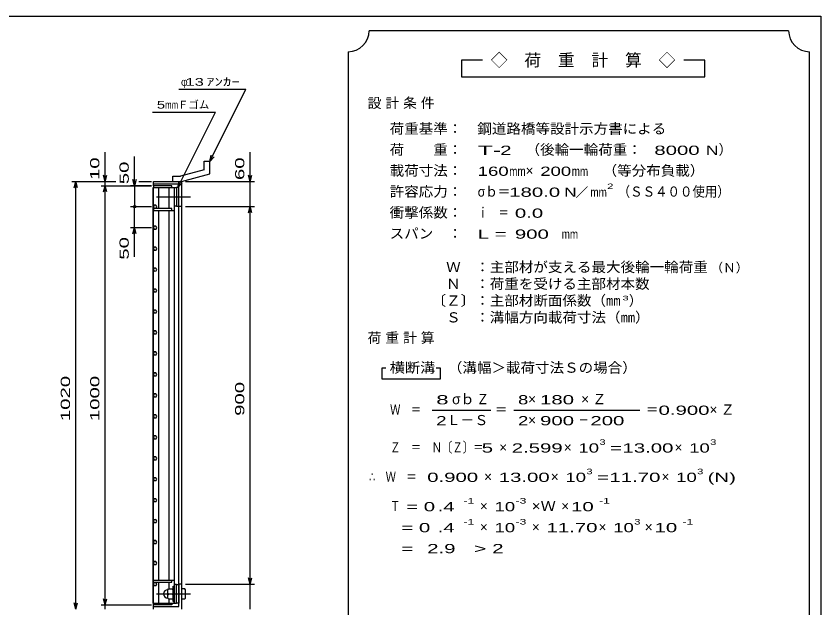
# Model space of a CAD drawing. Units: millimetres, scale not verified. Extents: x -1820 to 1731, y -1282 to 1054.
# Drawn here: x -188 to 1731, y -358 to 1054 of the extents above; entities that cross this region are included whole.
import ezdxf
from ezdxf.enums import TextEntityAlignment as Align

# ---------------------------------------------------------------- set-up
doc = ezdxf.new("R2010")
doc.units = ezdxf.units.MM
doc.header["$LTSCALE"] = 10
doc.linetypes.add('CHAIN', pattern=[18.5, 12, -1.5, 3.5, -1.5])
for name, color, linetype, lineweight in [('0_2', 150, 'Continuous', 25), ('16', 3, 'Continuous', 25), ('19', 6, 'Continuous', 25), ('22', 4, 'Continuous', 25), ('24', 2, 'Continuous', 25)]:
    doc.layers.add(name, color=color, linetype=linetype, lineweight=lineweight)
doc.styles.add('ベクトル', font='')
doc.styles.get('ベクトル').set_extended_font_data('ベクトル')

msp = doc.modelspace()

# ---------------------------------------------------------------- linework, layer by layer
at = {"layer": '0_2'}
for p, q in [((-1729, 1053.5), (1731, 1053.5)), ((1731, 1053.5), (1731, -1146.5))]:
    msp.add_line(p, q, dxfattribs=at)
at = {"layer": '16'}
for p, q in [((139.3, -346.5), (139.3, 644.5)), ((139.3, 644.5), (140, 644.5)), ((184, 649), (140, 649)), ((140, 649), (140, 644.5)), ((140, 644.5), (184, 644.5)), ((140, -346.5), (140, 644.5)), ((140, 644.5), (190, 644.5)), ((152.5, 594.5), (152.5, 644.5)), ((177.5, 594.5), (177.5, 644.5)), ((184, 644.5), (184, 649)), ((190, -346.5), (190, 644.5)), ((190, 644.5), (194.5, 644.5)), ((194.5, 644.5), (194.5, 600.5)), ((200.5, 644.5), (194.5, 644.5)), ((200.5, 600.5), (200.5, 644.5)), ((141.98, 602.45), (140, 598.97)), ((140, 598.97), (142.02, 595.52)), ((145.98, 602.48), (141.98, 602.45)), ((142.02, 595.52), (146.02, 595.55)), ((148, 599), (145.98, 602.48)), ((146.02, 595.55), (148, 599.03)), ((194.5, 600.5), (190, 600.5)), ((194.5, 600.5), (200.5, 600.5)), ((140, 594.5), (140, 590)), ((184, 594.5), (140, 594.5)), ((140, 590), (190, 590)), ((152.5, -292), (152.5, 590)), ((177.5, -292), (177.5, 590)), ((184, 590), (184, 594.5)), ((141.98, 552.45), (140, 548.97)), ((140, 548.97), (142.02, 545.52)), ((145.98, 552.48), (141.98, 552.45)), ((142.02, 545.52), (146.02, 545.55)), ((148, 549), (145.98, 552.48)), ((146.02, 545.55), (148, 549.03)), ((141.98, 502.45), (140, 498.97)), ((140, 498.97), (142.02, 495.52)), ((145.98, 502.48), (141.98, 502.45)), ((148, 499), (145.98, 502.48)), ((146.02, 495.55), (148, 499.03)), ((142.02, 495.52), (146.02, 495.55)), ((141.98, 452.45), (140, 448.97)), ((140, 448.97), (142.02, 445.52)), ((145.98, 452.48), (141.98, 452.45)), ((142.02, 445.52), (146.02, 445.55)), ((148, 449), (145.98, 452.48)), ((146.02, 445.55), (148, 449.03)), ((141.98, 402.45), (140, 398.97)), ((140, 398.97), (142.02, 395.52)), ((145.98, 402.48), (141.98, 402.45)), ((142.02, 395.52), (146.02, 395.55)), ((148, 399), (145.98, 402.48)), ((146.02, 395.55), (148, 399.03)), ((141.98, 352.45), (140, 348.97)), ((140, 348.97), (142.02, 345.52)), ((145.98, 352.48), (141.98, 352.45)), ((142.02, 345.52), (146.02, 345.55)), ((148, 349), (145.98, 352.48)), ((146.02, 345.55), (148, 349.03)), ((141.98, 302.45), (140, 298.97)), ((140, 298.97), (142.02, 295.52)), ((145.98, 302.48), (141.98, 302.45)), ((142.02, 295.52), (146.02, 295.55)), ((148, 299), (145.98, 302.48)), ((146.02, 295.55), (148, 299.03)), ((141.98, 252.45), (140, 248.97)), ((145.98, 252.48), (141.98, 252.45)), ((148, 249), (145.98, 252.48)), ((140, 248.97), (142.02, 245.52)), ((142.02, 245.52), (146.02, 245.55)), ((146.02, 245.55), (148, 249.03)), ((141.98, 202.45), (140, 198.97)), ((140, 198.97), (142.02, 195.52)), ((145.98, 202.48), (141.98, 202.45)), ((142.02, 195.52), (146.02, 195.55)), ((148, 199), (145.98, 202.48)), ((146.02, 195.55), (148, 199.03)), ((141.98, 152.45), (140, 148.97)), ((140, 148.97), (142.02, 145.52)), ((145.98, 152.48), (141.98, 152.45)), ((142.02, 145.52), (146.02, 145.55)), ((148, 149), (145.98, 152.48)), ((146.02, 145.55), (148, 149.03)), ((141.98, 102.45), (140, 98.97)), ((140, 98.97), (142.02, 95.52)), ((145.98, 102.48), (141.98, 102.45)), ((148, 99), (145.98, 102.48)), ((146.02, 95.55), (148, 99.03)), ((142.02, 95.52), (146.02, 95.55)), ((141.98, 52.45), (140, 48.97)), ((140, 48.97), (142.02, 45.52)), ((145.98, 52.48), (141.98, 52.45)), ((142.02, 45.52), (146.02, 45.55)), ((148, 49), (145.98, 52.48)), ((146.02, 45.55), (148, 49.03)), ((141.98, 2.45), (140, -1.03)), ((145.98, 2.48), (141.98, 2.45)), ((148, -1), (145.98, 2.48)), ((140, -1.03), (142.02, -4.48)), ((142.02, -4.48), (146.02, -4.45)), ((146.02, -4.45), (148, -0.97)), ((141.98, -47.55), (140, -51.03)), ((140, -51.03), (142.02, -54.48)), ((145.98, -47.52), (141.98, -47.55)), ((142.02, -54.48), (146.02, -54.45)), ((148, -51), (145.98, -47.52)), ((146.02, -54.45), (148, -50.97)), ((141.98, -97.55), (140, -101.03)), ((140, -101.03), (142.02, -104.48)), ((145.98, -97.52), (141.98, -97.55)), ((142.02, -104.48), (146.02, -104.45)), ((148, -101), (145.98, -97.52)), ((146.02, -104.45), (148, -100.97)), ((141.98, -147.55), (140, -151.03)), ((140, -151.03), (142.02, -154.48)), ((145.98, -147.52), (141.98, -147.55)), ((148, -151), (145.98, -147.52)), ((146.02, -154.45), (148, -150.97)), ((142.02, -154.48), (146.02, -154.45)), ((141.98, -197.55), (140, -201.03)), ((140, -201.03), (142.02, -204.48)), ((145.98, -197.52), (141.98, -197.55)), ((142.02, -204.48), (146.02, -204.45)), ((148, -201), (145.98, -197.52)), ((146.02, -204.45), (148, -200.97)), ((141.98, -247.55), (140, -251.03)), ((145.98, -247.52), (141.98, -247.55)), ((148, -251), (145.98, -247.52)), ((140, -251.03), (142.02, -254.48)), ((142.02, -254.48), (146.02, -254.45)), ((146.02, -254.45), (148, -250.97)), ((140, -296.5), (140, -292)), ((140, -292), (190, -292)), ((140, -296.5), (184, -296.5)), ((141.98, -297.55), (140, -301.03)), ((140, -301.03), (142.02, -304.48)), ((145.98, -297.52), (141.98, -297.55)), ((142.02, -304.48), (146.02, -304.45)), ((148, -301), (145.98, -297.52)), ((146.02, -304.45), (148, -300.97)), ((152.5, -346.5), (152.5, -296.5)), ((177.5, -311.5), (177.5, -296.5)), ((184, -296.5), (184, -292)), ((187, -343), (187, -306)), ((187, -306), (190, -306)), ((194.5, -302.5), (190, -302.5)), ((190, -343), (190, -306)), ((194.5, -346.5), (194.5, -302.5)), ((194.5, -302.5), (200.5, -302.5)), ((200.5, -302.5), (200.5, -346.5)), ((174, -314.5), (176, -312.5)), ((174, -334.5), (174, -314.5)), ((176, -324.5), (174, -322.5)), ((176, -324.5), (174, -326.5)), ((176, -312.5), (185, -312.5)), ((176, -324.5), (185, -324.5)), ((187, -314.5), (185, -312.5)), ((185, -324.5), (187, -322.5)), ((187, -326.5), (185, -324.5)), ((174, -334.5), (176, -336.5)), ((176, -336.5), (185, -336.5)), ((177.5, -346.5), (177.5, -337.5)), ((185, -336.5), (187, -334.5)), ((187, -343), (190, -343)), ((139.3, -346.5), (140, -346.5)), ((140, -346.5), (184, -346.5)), ((140, -351), (140, -346.5)), ((140, -346.5), (190, -346.5)), ((184, -351), (140, -351)), ((184, -346.5), (184, -351)), ((190, -346.5), (194.5, -346.5)), ((200.5, -346.5), (194.5, -346.5))]:
    msp.add_line(p, q, dxfattribs=at)
at = {"layer": '16', "linetype": 'CHAIN'}
for p, q in [((147, 622.5), (228, 622.5)), ((147, -324.5), (228, -324.5))]:
    msp.add_line(p, q, dxfattribs=at)
at = {"layer": '16'}
msp.add_arc((174, -324.5), 10, 90, 270, dxfattribs=at)
at = {"layer": '19'}
for p, q in [((261.11, 707.12), (274.11, 707.12)), ((261.11, 687.1), (261.11, 707.12)), ((274.11, 677.12), (274.11, 707.12)), ((186.49, 672.01), (204.78, 672.01)), ((186.49, 659.01), (186.49, 672.01)), ((261.11, 687.1), (204.78, 672.01)), ((206.5, 659), (274.11, 677.12)), ((140, 649), (140, 659)), ((140, 659), (206.5, 659)), ((200.5, 653), (140, 653)), ((186.5, 659), (206.5, 659)), ((200.5, -355), (200.5, 653)), ((206.5, 659), (206.5, -361)), ((206.5, 599), (200.5, 599)), ((206.5, -301), (200.5, -301)), ((214.5, -312.5), (206.5, -312.5)), ((206.5, -312.5), (206.5, -336.5)), ((206.5, -324.5), (214.5, -324.5)), ((216.5, -314.5), (214.5, -312.5)), ((216.5, -322.5), (214.5, -324.5)), ((214.5, -324.5), (216.5, -326.5)), ((216.5, -334.5), (216.5, -314.5)), ((206.5, -336.5), (214.5, -336.5)), ((214.5, -336.5), (216.5, -334.5)), ((140, -361), (140, -351)), ((140, -355), (200.5, -355))]:
    msp.add_line(p, q, dxfattribs=at)
at = {"layer": '22'}
for p, q in [((200.5, 879), (360.5, 879)), ((274.5, 707), (360.5, 879)), ((138, 824.5), (288, 824.5)), ((198, 644.5), (288, 824.5)), ((25, 659), (25, 729)), ((95, 649), (95, 719)), ((274.5, 707), (277.5, 721.6)), ((274.5, 707), (284.5, 718)), ((370.5, 659), (370.5, 729)), ((25, 659), (21, 674)), ((25, 659), (29, 674)), ((370.5, 659), (366.5, 674)), ((370.5, 659), (374.5, 674)), ((-55, 659), (50, 659)), ((-49, 644), (-45, 659)), ((-41, 644), (-45, 659)), ((-45, -361), (-45, 659)), ((15, 659), (50, 659)), ((25, 649), (25, 659)), ((95, 649), (91, 664)), ((99, 664), (95, 649)), ((105, 659), (135, 659)), ((105, 659), (135, 659)), ((198, 644.5), (201, 659.1)), ((198, 644.5), (208, 655.5)), ((216.5, 659), (380.5, 659)), ((370.5, 599), (370.5, 659)), ((15, 649), (135, 649)), ((21, 634), (25, 649)), ((29, 634), (25, 649)), ((25, -351), (25, 649)), ((135, 649), (85, 649)), ((95, 649), (95, 599)), ((85, 599), (135, 599)), ((95, 549), (95, 599)), ((216.5, 599), (380.5, 599)), ((366.5, 584), (370.5, 599)), ((374.5, 584), (370.5, 599)), ((370.5, -301), (370.5, 599)), ((85, 549), (135, 549)), ((91, 534), (95, 549)), ((99, 534), (95, 549)), ((95, 479), (95, 549)), ((370.5, -301), (366.5, -286)), ((370.5, -301), (374.5, -286)), ((216.5, -301), (380.5, -301)), ((370.5, -361), (370.5, -301)), ((25, -351), (21, -336)), ((25, -351), (29, -336)), ((-45, -361), (-49, -346)), ((-45, -361), (-41, -346)), ((15, -351), (135, -351)), ((25, -361), (25, -351))]:
    msp.add_line(p, q, dxfattribs=at)
msp.add_circle((95, 599), 3, dxfattribs=at)
at = {"layer": '24', "color": 4}
for p, q in [((1654, 1018.5), (654, 1018.5)), ((604, 968.5), (604, -581.5)), ((1704, -581.5), (1704, 968.5)), ((924, 948.5), (874, 948.5)), ((874, 948.5), (874, 908.5)), ((1454, 948.5), (1404, 948.5)), ((1454, 908.5), (1454, 948.5)), ((874, 908.5), (1454, 908.5)), ((694, 213.5), (684, 213.5)), ((684, 213.5), (684, 188.5)), ((824, 213.5), (814, 213.5)), ((824, 188.5), (824, 213.5)), ((684, 188.5), (824, 188.5)), ((804, 113.5), (944, 113.5)), ((999, 113.5), (1299, 113.5))]:
    msp.add_line(p, q, dxfattribs=at)
for centre, start, end in [((604, 1018.5), 270, 0), ((1704, 1018.5), 180, 270)]:
    msp.add_arc(centre, 50, start, end, dxfattribs=at)

# ---------------------------------------------------------------- texts
at = {"layer": '22', "color": 2, "style": 'ベクトル'}
for s, p in [('φ', (205.5, 896.5)), ('Ｆゴム', (198, 842))]:
    msp.add_text(s, height=18.33, dxfattribs=at).set_placement(p, align=Align.MIDDLE_LEFT)
for s, width, p in [(' 13 ', 1.6, (205.5, 896.5)), ('ｱﾝｶｰ', 1.6, (265.5, 896.5)), ('5', 1.45, (148, 842)), ('mm', 0.75, (168, 842))]:
    msp.add_text(s, height=18.33, dxfattribs=dict(at, width=width)).set_placement(p, align=Align.MIDDLE_LEFT)
at = {"layer": '22', "color": 2, "style": 'ベクトル', "width": 1.65}
for s, p in [(' 10 ', (0, 649)), (' 60 ', (345.5, 649)), (' 50 ', (70, 639)), (' 50 ', (70, 459)), (' 1020 ', (-70, 74)), (' 1000 ', (0, 74)), (' 900 ', (345.5, 86.5))]:
    msp.add_text(s, height=21.99, rotation=90, dxfattribs=at).set_placement(p, align=Align.MIDDLE_LEFT)
at = {"layer": '24', "style": 'ベクトル'}
for s, height, p in [('◇\u3000荷\u3000重\u3000計\u3000算\u3000◇', 29.33, (944, 948.5)), ('）', 24.19, (1487, 735)), ('×', 24.19, (1027, 685)), ('／', 21.99, (1146.5, 633.5)), ('（Ｎ）', 21.99, (1468, 453.5)), ('）', 24.19, (1273, 375)), ('σｂ', 24.19, (852, 140)), ('×', 24.19, (1033, 140)), ('Ｌ－Ｓ', 24.19, (839, 90)), ('×', 24.19, (1033, 90)), ('×', 24.19, (964, 25)), ('×', 24.19, (1118, 25)), ('×', 24.19, (1382, 25)), ('×', 24.19, (928, -45)), ('×', 24.19, (1087, -45)), ('×', 24.19, (1351, -45)), ('×', 24.19, (918, -115)), ('×', 24.19, (1112, -115)), ('×', 24.19, (918, -165)), ('×', 24.19, (1042, -165)), ('×', 24.19, (1201, -165)), ('×', 24.19, (1311, -165))]:
    msp.add_text(s, height=height, dxfattribs=at).set_placement(p, align=Align.MIDDLE_LEFT)
for s, height, width, p in [('荷重基準：\u3000', 24.19, 1.05, (703, 785)), ('鋼道路橋等設計示方書による', 24.19, 1.05, (912, 785)), ('荷\u3000\u3000重：\u3000', 24.19, 1.05, (703, 735)), ('（後輪一輪荷重：', 24.19, 1.05, (1027, 735)), ('T-', 21.99, 2, (913, 733.5)), (' 2 ', 21.99, 1.65, (953, 733.5)), ('  8000', 21.99, 1.65, (1307, 733.5)), ('N', 21.99, 1.4, (1457, 733.5)), ('載荷寸法：\u3000', 24.19, 1.05, (703, 685)), ('160', 21.99, 1.5, (913, 683.5)), ('200', 21.99, 1.5, (1062, 683.5)), ('\u3000（等分布負載）', 24.19, 1.05, (1176, 685)), ('mm', 21.99, 0.8, (988, 683.5)), ('mm', 21.99, 0.8, (1137, 683.5)), ('2', 13.2, 1.5, (1221.5, 647.5)), ('許容応力：\u3000', 24.19, 1.05, (703, 635)), ('σｂ＝', 24.19, 0.9, (913, 635)), ('180.0', 21.99, 1.65, (988, 633.5)), ('N', 21.99, 1.4, (1119, 633.5)), ('mm', 21.99, 0.8, (1181.5, 633.5)), ('（ＳＳ４００使用）', 24.19, 0.9, (1246.5, 635)), ('衝撃係数：\u3000', 24.19, 1.05, (703, 585)), ('ｉ\u3000＝', 24.19, 0.75, (913, 585)), (' 0.0', 21.99, 1.65, (988, 583.5)), ('スパン\u3000：\u3000', 24.19, 1.05, (703, 535)), ('L =', 21.99, 1.65, (913, 533.5)), (' 900 ', 21.99, 1.65, (988, 533.5)), ('mm', 21.99, 0.8, (1113, 533.5)), ('\u3000Ｗ\u3000：主部材が支える最大後輪一輪荷重', 24.19, 1.05, (803, 455)), ('\u3000Ｎ\u3000：荷重を受ける主部材本数', 24.19, 1.05, (803, 415)), ('〔Ｚ〕：主部材断面係数（㎜', 24.19, 1.05, (803, 375)), ('3', 11, 1.8, (1258, 381)), ('\u3000Ｓ\u3000：溝幅方向載荷寸法（㎜）', 24.19, 1.05, (803, 335)), ('横断溝', 24.19, 1.1, (703, 215)), ('\u3000（溝幅＞載荷寸法Ｓの場合）', 24.19, 1.05, (807, 215)), ('8', 21.99, 1.8, (814, 138.5)), ('Ｚ', 24.19, 0.9, (910, 140)), ('8', 21.99, 1.5, (1009, 138.5)), (' 180 ', 21.99, 1.65, (1048, 138.5)), ('Ｗ\u3000＝', 24.19, 0.75, (704, 115)), ('＝', 24.19, 0.9, (954, 115)), ('＝', 24.19, 0.9, (1314, 115)), ('0.900', 21.99, 1.65, (1344, 113.5)), ('2', 21.99, 1.5, (814, 88.5)), ('2', 21.99, 1.5, (1009, 88.5)), (' 900 ', 21.99, 1.65, (1048, 88.5)), (' 200 ', 21.99, 1.65, (1168, 88.5)), ('－', 24.19, 0.75, (1153, 90)), ('Ｚ\u3000＝\u3000Ｎ〔Ｚ〕＝', 24.19, 0.75, (704, 25)), ('3', 13.2, 1.5, (1203, 37.5)), ('3', 13.2, 1.5, (1467, 37.5)), (' 5 ', 21.99, 1.65, (909, 23.5)), ('2.599', 21.99, 1.65, (994, 23.5)), ('10', 21.99, 1.5, (1153, 23.5)), ('=', 21.99, 1.7, (1228, 23.5)), ('13.00', 21.99, 1.65, (1258, 23.5)), ('10', 21.99, 1.5, (1417, 23.5)), ('∴\u3000Ｗ\u3000＝', 24.19, 0.75, (654, -45)), (' 0.900', 21.99, 1.65, (779, -46.5)), ('13.00', 21.99, 1.65, (963, -46.5)), ('10', 21.99, 1.5, (1122, -46.5)), ('3', 13.2, 1.5, (1172, -32.5)), ('11.70', 21.99, 1.65, (1227, -46.5)), ('10', 21.99, 1.5, (1386, -46.5)), ('3', 13.2, 1.5, (1436, -32.5)), ('(N)', 21.99, 1.65, (1461, -46.5)), ('=', 21.99, 1.7, (1197, -46.5)), ('-1', 13.2, 1.65, (879, -102.5)), ('-3', 13.2, 1.65, (1003, -102.5)), ('-1', 13.2, 1.65, (1202, -102.5)), ('Ｔ', 24.19, 0.75, (704, -115)), (' = 0', 21.99, 1.65, (729, -116.5)), (' .4 ', 21.99, 1.65, (804, -116.5)), ('10', 21.99, 1.5, (953, -116.5)), ('×Ｗ', 24.19, 1.1, (1042, -115)), (' 10 ', 21.99, 1.65, (1122, -116.5)), ('-1', 13.2, 1.65, (879, -152.5)), ('-3', 13.2, 1.65, (1003, -152.5)), ('3', 13.2, 1.5, (1286, -152.5)), ('-1', 13.2, 1.65, (1401, -152.5)), ('  = 0', 21.99, 1.65, (704, -166.5)), (' .4 ', 21.99, 1.65, (804, -166.5)), ('10', 21.99, 1.5, (953, -166.5)), ('11.70', 21.99, 1.65, (1077, -166.5)), ('10', 21.99, 1.5, (1236, -166.5)), (' 10 ', 21.99, 1.65, (1321, -166.5)), (' 2.9', 21.99, 1.65, (779, -216.5)), ('>', 21.99, 1.7, (904, -216.5)), (' 2 ', 21.99, 1.65, (934, -216.5)), ('  =', 21.99, 1.65, (704, -216.5))]:
    msp.add_text(s, height=height, dxfattribs=dict(at, width=width)).set_placement(p, align=Align.MIDDLE_LEFT)
at = {"layer": '24', "char_height": 24.19, "attachment_point": 4, "style": 'ベクトル'}
for s, insert in [('\\T1.28;設計条件', (650.5, 845)), ('\\T1.28;荷重計算', (650.5, 285)), ('\\T1.42;×Ｚ', (1159.5, 140)), ('\\T1.42;×Ｚ', (1465.5, 115))]:
    msp.add_mtext(s, dxfattribs=dict(at, insert=insert))

doc.saveas('drawing.dxf')
